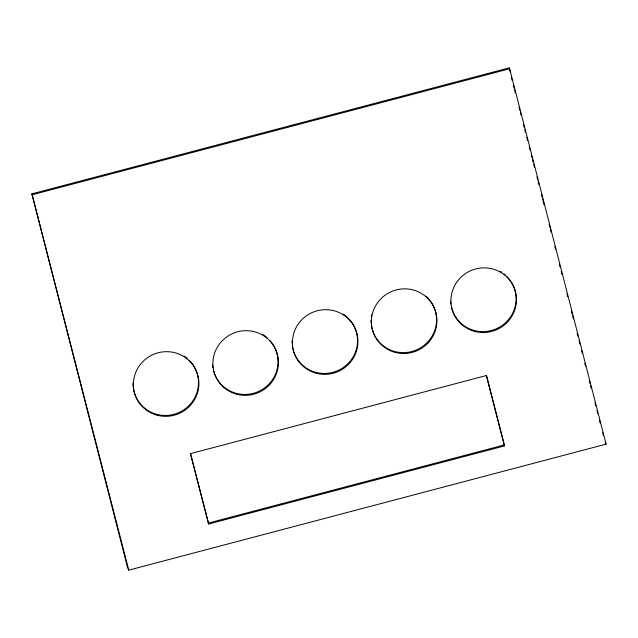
<?xml version="1.0" encoding="UTF-8"?>
<svg xmlns="http://www.w3.org/2000/svg" width="638" height="638" viewBox="0 0 638 638"><rect width="100%" height="100%" fill="white"/><g stroke="black" fill="none" stroke-linecap="round" stroke-linejoin="round"><path stroke-width="0.96" d="M31.9 193.856L509.244 67.859L509.642 68.752L606.1 444.144L128.756 570.141L127.56 567.469L31.9 193.856L128.756 570.141M32.299 194.742L509.642 68.752M208.251 523.104L504.203 444.989L504.602 445.882L208.65 523.997L190.411 453.682M605.303 442.365L606.1 444.144M509.244 67.859L510.448 72.557M511.381 77.533L512.131 80.428M513.367 85.253L514.108 88.148M514.611 90.078L515.352 92.973M519.077 107.455L519.818 110.35M520.313 112.28L521.055 115.175M523.535 124.833L524.284 127.728M524.779 129.658L525.521 132.552M526.765 137.385L527.506 140.28M529.245 147.035L529.987 149.93M531.231 154.763L531.972 157.658M532.467 159.588L533.208 162.483M533.711 164.413L534.453 167.308M536.933 176.965L537.675 179.86M538.169 181.79L538.919 184.685M541.399 194.343L542.14 197.238M542.635 199.168L544.126 204.958M549.087 224.265L549.828 227.16M550.331 229.09L551.072 231.985M554.789 246.467L555.538 249.362M559.255 263.845L560.005 266.74M561.241 271.573L561.982 274.468M566.951 293.775L567.692 296.67M571.409 311.153L572.158 314.048M572.653 315.977L573.395 318.872M577.119 333.355L577.861 336.25M579.105 341.075L579.846 343.97M581.585 350.733L582.327 353.627M584.807 363.277L585.548 366.172M589.273 380.655L590.014 383.55M590.509 385.48L591.259 388.382M594.975 402.857L595.725 405.752M596.961 410.585L597.702 413.48M599.441 420.235L600.183 423.13M602.671 432.787L603.412 435.682M504.602 445.882L486.515 375.495L190.563 453.61L208.65 523.997M486.363 375.567L504.203 444.989M189.231 360.239A32.873 32.227 -24.2 0 1 180.442 411.789A32.873 32.227 -24.2 0 1 133.39 388.757M133.135 386.883A32.873 32.227 -24.2 0 1 132.967 383.135M184.119 356.092A32.873 32.227 -24.2 0 1 187.157 358.341M270.034 340.612A32.873 32.227 -24.2 0 1 260.392 390.576A32.873 32.227 -24.2 0 1 213.491 370.511M212.909 367.767A32.873 32.227 -24.2 0 1 212.574 364.952M262.848 334.591A32.873 32.227 -24.2 0 1 267.394 337.965M348.276 318.258A32.873 32.227 -24.2 0 1 340.756 369.131A32.873 32.227 -24.2 0 1 293.017 349.52M292.794 348.619A32.873 32.227 -24.2 0 1 292.3 345.844M292.044 343.021A32.873 32.227 -24.2 0 1 292.021 341.155M343.172 314.111A32.873 32.227 -24.2 0 1 347.614 317.612M425.921 296.128A32.873 32.227 -24.2 0 1 420.976 347.55A32.873 32.227 -24.2 0 1 372.257 329.567M372.01 328.674A32.873 32.227 -24.2 0 1 371.436 325.922M371.101 323.115A32.873 32.227 -24.2 0 1 371.021 320.3M371.292 316.552A32.873 32.227 -24.2 0 1 371.603 314.678M506.803 276.421A32.873 32.227 -24.2 0 1 499.275 327.286A32.873 32.227 -24.2 0 1 451.537 307.675M450.819 303.999A32.873 32.227 -24.2 0 1 450.572 301.184M500.096 271.286A32.873 32.227 -24.2 0 1 501.691 272.266M503.996 273.925A32.873 32.227 -24.2 0 1 505.448 275.137M157.195 415.242A32.873 32.227 -24.2 0 0 197.9 375.623A32.873 32.227 -24.2 0 0 143.295 361.156A32.873 32.227 -24.2 0 0 157.195 415.242M236.722 394.252A32.873 32.227 -24.2 0 0 277.426 354.632A32.873 32.227 -24.2 0 0 222.821 340.166A32.873 32.227 -24.2 0 0 236.722 394.252M316.249 373.262A32.873 32.227 -24.2 0 0 356.945 333.642A32.873 32.227 -24.2 0 0 302.348 319.175A32.873 32.227 -24.2 0 0 316.249 373.262M395.249 352.415A32.873 32.227 -24.2 0 0 435.945 312.787A32.873 32.227 -24.2 0 0 381.349 298.321A32.873 32.227 -24.2 0 0 395.249 352.415M474.776 331.425A32.873 32.227 -24.2 0 0 515.472 291.797A32.873 32.227 -24.2 0 0 460.875 277.331A32.873 32.227 -24.2 0 0 474.776 331.425"/></g></svg>
